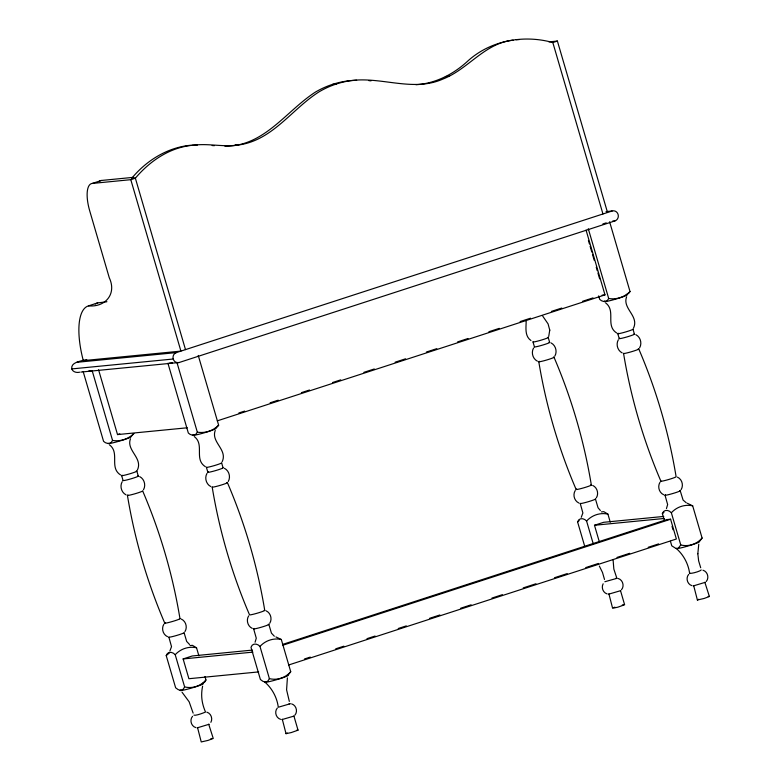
<?xml version="1.0" encoding="UTF-8"?>
<svg xmlns="http://www.w3.org/2000/svg" width="781" height="781" viewBox="0 0 781 781"><rect width="100%" height="100%" fill="white"/><g stroke="black" fill="none" stroke-linecap="round" stroke-linejoin="round"><path stroke-width="1.17" d="M613.075 559.635L613.846 569.095L616.892 578.35L604.875 581.728M697.823 553.768L698.761 544.23M130.476 438.737C125.926 450.442 143.206 457.92 137.368 470.074M215.244 430.458C210.704 442.173 227.974 449.641 222.136 461.796M626.616 296.8C622.067 308.505 639.346 315.983 633.498 328.137M202.621 686.167C200.688 695.129 201.742 703.417 205.53 712.018C202.464 713.395 195.523 715.865 193.913 715.152M287.398 677.888L286.588 689.828L289.331 701.406M548.731 336.406L549.765 329.982M210.87 722.327C212.959 718.618 210.987 713.365 206.848 712.165M603.147 583.778C601.058 587.488 603.03 592.75 607.169 593.941M122.227 481.662C119.581 486.124 121.358 492.528 126.044 494.842M143.47 489.775C146.115 485.304 144.339 478.899 139.653 476.586M206.994 473.384C204.358 477.845 206.125 484.249 210.811 486.563M228.247 481.496C230.883 477.025 229.116 470.631 224.43 468.307M533.589 347.994C530.953 352.456 532.72 358.86 537.406 361.183M554.832 356.107C557.478 351.645 555.711 345.241 551.025 342.918M618.367 339.715C615.721 344.187 617.498 350.581 622.184 352.905M639.61 347.828C642.255 343.367 640.479 336.962 635.793 334.639M163.903 624.156C161.169 628.354 162.917 634.641 167.524 636.681M184.941 631.614C187.674 627.416 185.927 621.129 181.319 619.089M248.67 615.877C245.947 620.075 247.684 626.362 252.302 628.412M269.709 623.336C272.442 619.138 270.704 612.851 266.087 610.81M575.265 490.488C572.541 494.685 574.279 500.972 578.897 503.023M596.303 497.946C599.037 493.758 597.299 487.461 592.681 485.421M660.043 482.209C657.309 486.407 659.047 492.704 663.665 494.744M681.081 489.677C683.814 485.479 682.067 479.183 677.449 477.142M184.628 686.909L183.31 689.086L181.065 690.531L178.117 689.594L175.637 687.788L166.216 655.591C167.564 651.061 172.64 651.686 175.208 654.712L184.628 686.909C192.487 688.862 200.688 686.06 205.959 679.978L204.944 676.531M205.959 679.978L204.642 682.155L202.396 683.6A12.057 0.908 -16.3 0 1 191.804 687.993A12.057 0.908 -16.3 0 1 181.007 689.828M269.396 678.63L268.078 680.817L265.833 682.252L262.894 681.315L260.405 679.509L250.994 647.312C252.341 642.783 257.408 643.407 259.985 646.434L269.396 678.63C277.255 680.583 285.465 677.781 290.727 671.699L281.316 639.502L275.937 636.925M290.727 671.699L288.287 674.94M664.377 520.546L662.356 513.644C663.704 509.124 668.77 509.739 671.348 512.766L680.768 544.972L678.328 548.203L675.916 548.438L671.777 545.841L670.43 541.243M687.3 503.257L692.679 505.834L702.099 538.041L699.659 541.272M584.647 546.075L577.589 521.923C578.936 517.403 584.003 518.018 586.58 521.044L593.306 544.045M192.536 716.333C189.383 719.926 191.16 726.291 195.806 727.599M277.314 708.055C274.151 711.647 275.937 718.022 280.574 719.33M294.886 715.162C298.039 711.569 296.263 705.194 291.616 703.886M621.481 589.772C624.634 586.18 622.857 579.814 618.21 578.506M688.676 574.386C685.513 577.979 687.3 584.354 691.946 585.662M706.249 581.494C709.412 577.901 707.625 571.536 702.978 570.228M255.075 642.226L256.275 638.194L253.659 628.9M666.447 508.558L667.638 504.536L665.022 495.242M88.77 370.965L92.148 370.633L112.552 440.435C110.99 444.565 106.196 444.047 103.561 441.314L83.157 371.512M176.916 362.364L197.329 432.157C195.758 436.296 190.964 435.769 188.338 433.035L167.925 363.233M198.247 355.433L218.651 425.225L216.093 428.047M588.278 228.696L608.692 298.488C607.12 302.628 602.327 302.101 599.701 299.367L598.676 295.882M609.61 221.765L630.023 291.557L628.617 293.461L626.323 294.73M169.907 650.963L171.517 646.639L168.881 637.179M581.269 517.295L582.88 512.971L580.254 503.52M190.398 145.53C168.471 148.273 149.356 161.618 135.367 178.195L131.511 178.566C147.326 159.295 170.561 145.491 195.894 144.954C209.21 143.645 222.556 146.818 235.842 145.286C271.583 142.074 291.245 109.36 319.204 91.758A97.195 90.118 84.4 0 1 336.386 83.997A97.195 90.118 84.4 0 1 354.72 80.209C384.154 77.69 414.506 91.797 442.993 79.018C468.17 69.284 484.64 43.082 513.097 40.192M702.099 538.041C696.828 544.123 688.617 546.925 680.768 544.972M166.216 655.591L169.389 652.906M175.208 654.712C180.596 648.806 188.699 646.053 196.539 647.781L198.891 655.825M259.985 646.434C265.374 640.537 273.467 637.774 281.316 639.502M577.589 521.923L579.17 520.576M586.58 521.044C591.969 515.148 600.062 512.395 607.911 514.113L610.264 522.167M662.356 513.644L663.938 512.307M671.348 512.766C676.736 506.869 684.839 504.116 692.679 505.834M131.325 436.325L133.883 433.504C128.299 439.078 120.362 441.763 112.552 440.435M218.651 425.225C213.067 430.8 205.139 433.484 197.329 432.157M630.023 291.557C624.439 297.141 616.502 299.816 608.692 298.488M197.525 727.511L201.244 741.95L208.078 740.388L213.252 738.455L208.712 724.251M282.292 719.233L286.022 733.671L291.264 732.568L298.03 730.176L293.9 715.982M293.91 716.109L281.902 719.604M608.887 593.843L612.616 608.282L617.859 607.179L624.624 604.787L620.495 590.592M620.505 590.719L608.497 594.214M690.043 573.205C691.117 573.957 700.459 571.223 701.24 569.954M693.665 585.574L697.384 600.003L704.208 598.441L709.392 596.508L704.852 582.314M607.52 212.491L557.4 41.061L552.821 42.545C523.885 34.471 491.171 40.3 468.444 60.449C454.103 73.902 435.827 83.518 415.941 84.729M287.193 732.968L286.022 733.671M698.556 599.3L697.384 600.003M613.788 607.579L614.901 607.159M83.762 360.051C79.623 361.603 70.768 362.462 71.754 368.925C72.848 372.088 76.763 372.967 79.701 372.195M190.037 645.575L192.448 645.34L196.539 647.781M601.399 511.906L603.811 511.672L607.911 514.113M92.265 183.437L130.798 179.679L180.919 351.108L83.303 360.637A59.444 21.819 72 0 1 88.536 305.869C105.21 307.431 116.984 294.076 109.272 277.743L89.698 210.811A27.56 10.114 72 0 1 92.265 183.437L101.403 180.47L133.688 177.316M131.511 178.566L133.795 177.824M130.798 179.679L135.367 178.195L185.497 349.615M88.536 305.869L97.674 302.901L106.899 301.739M83.303 360.637L86.74 359.524M76.811 362.306L176.35 352.592L612.099 211.007A5.164 4.793 84.4 0 1 618.113 214.463A5.164 4.793 84.4 0 1 614.989 220.896L179.249 362.482L80.912 372.078M602.873 223.952L606.241 222.858M98.572 369.813L117.521 434.587L119.805 433.845M238.879 412.964L244.668 411.089M270.128 402.811L278.231 400.175M301.378 392.658L309.481 390.022M332.628 382.505L340.731 379.869M363.878 372.352L374.294 368.964M395.127 362.199L405.544 358.811M426.377 352.046L436.794 348.658M457.627 341.893L468.044 338.505M488.877 331.74L499.293 328.352M520.126 321.577L530.543 318.199M551.376 311.424L561.793 308.046M582.616 301.271L593.033 297.893M217.274 420.861L604.992 294.876L586.053 230.102M258.677 671.904L188.904 678.718L183.125 658.939L192.263 655.972L252.409 650.095M599.252 541.565L594.487 525.271L603.625 522.304L663.772 516.436M282.497 644.462L666.74 519.609L670.596 519.228L676.375 539.007L288.658 664.992M282.878 645.213L670.596 519.228M304.483 658.969L310.272 657.094M335.732 648.816L343.835 646.19M366.982 638.663L375.085 636.037M398.232 628.51L406.335 625.884M429.482 618.357L439.898 614.969M460.731 608.204L471.148 604.816M491.971 598.051L502.388 594.663M523.221 587.898L535.961 583.758M554.471 577.745L567.201 573.605M585.721 567.592L598.451 563.452M616.97 557.439L629.701 553.299M648.22 547.286L658.637 543.898M356.644 80.248L350.874 80.589A97.195 90.118 84.4 0 0 332.53 84.377A97.195 90.118 84.4 0 0 315.348 92.129C285.807 111.253 264.115 146.701 224.85 146.164M622.272 605.021L623.394 604.777M210.909 738.68L212.032 738.445M615.662 578.35L616.883 578.233M708.162 596.508L709.382 596.381M289.068 703.73L290.298 703.74L278.29 707.235C277.06 697.677 272.286 688.617 265.032 682.252M296.8 730.167L298.02 730.05M548.965 41.881L557.4 41.061M332.53 84.368L336.386 83.997M445.365 76.587L449.221 76.206M235.11 144.905L238.966 144.524M606.027 211.592L612.099 211.007M612.558 221.13L614.989 220.896M602.102 295.159L604.992 294.876M71.754 368.925L173.226 359.016A5.164 4.793 84.4 0 0 179.249 362.482M169.047 363.126L172.416 362.804M117.521 434.587L187.284 427.783M594.487 525.271L664.25 518.467M183.125 658.939L252.888 652.125M192.038 145.334L197.359 145.081M516.134 39.694L519.306 39.577M693.274 585.935L705.272 582.314M197.134 727.882L209.132 724.251M212.139 145.53L214.384 145.676M368.876 80.638L371.043 80.843M686.255 502.788L683.072 500.045L680.192 490.653M274.326 636.212L271.446 633.147L268.83 624.322M189.558 644.491L186.669 641.426L184.062 632.6A7.976 0.596 -16.3 0 1 176.516 635.5A7.976 0.596 -16.3 0 1 168.872 637.023M600.384 510.53L598.041 507.757L595.425 498.932M616.717 333.018C605.08 325.628 616.248 310.838 605.626 302.911M205.354 466.687C193.717 459.296 204.886 444.506 194.254 436.569M120.577 474.965C108.949 467.575 120.108 452.785 109.486 444.848M530.943 340.526C524.354 335.898 526.218 327.18 526.15 321.108M676.405 548.584C683.648 554.959 688.422 564.009 689.652 573.576M182.012 692.171L189.148 701.797L193.132 713.131M599.33 566.04L602.512 572.512L604.504 579.463M542.717 316.1L548.077 323.89L549.775 330.217M638.741 348.902C656.304 389.768 668.858 432.762 676.102 476.644A7.976 0.596 -16.3 0 1 668.556 479.544A7.976 0.596 -16.3 0 1 660.911 481.067M660.921 481.233C643.368 440.367 630.804 397.363 623.57 353.481M553.973 357.181C571.526 398.046 584.09 441.04 591.324 484.923M576.153 489.502C558.591 448.636 546.036 405.642 538.792 361.759M227.378 482.56C244.931 523.426 257.496 566.43 264.73 610.312M164.781 623.17C147.228 582.304 134.664 539.31 127.43 495.427M700.694 567.738L698.624 560.817L697.814 553.622M552.821 42.545L602.952 213.974M632.961 329.123L634.406 334.063M617.781 333.702L619.226 338.651M588.415 240.45L589.44 243.945M590.114 246.269L591.822 252.087M592.496 254.411L594.195 260.229M596.245 267.209L597.26 270.704M597.943 273.028L599.642 278.846M672.041 526.433L673.007 529.733M548.184 337.402L549.639 342.342M533.013 341.98L534.458 346.92M223.044 467.731L221.589 462.782A7.976 0.596 -16.3 0 1 214.053 465.681A7.976 0.596 -16.3 0 1 206.409 467.204M206.418 467.37L207.863 472.31M136.821 471.06L138.266 476.01M121.651 475.639L123.095 480.588M212.198 487.149C219.441 531.031 232.006 574.025 249.559 614.891A7.976 0.596 -16.3 0 0 259.175 612.616A7.976 0.596 -16.3 0 0 264.203 610.312M179.962 618.591C172.728 574.709 160.164 531.705 142.611 490.839A7.976 0.596 -16.3 0 1 134.068 494.031A7.976 0.596 -16.3 0 1 127.928 494.959M95.302 304.014A59.444 21.819 72 0 1 97.674 302.901M99.011 181.622A27.56 10.114 72 0 1 101.403 180.47M173.226 359.016A5.164 4.793 84.4 0 1 176.35 352.592M287.964 675.331A12.057 0.908 -16.3 0 1 276.572 679.714A12.057 0.908 -16.3 0 1 265.013 682.008M214.96 428.398A12.057 0.908 -16.3 0 1 204.368 432.781A12.057 0.908 -16.3 0 1 193.571 434.617M222.507 467.731A7.976 0.596 -16.3 0 1 215.497 470.631A7.976 0.596 -16.3 0 1 208.361 471.851M268.303 624.322A7.976 0.596 -16.3 0 1 261.293 627.221A7.976 0.596 -16.3 0 1 254.147 628.441M226.851 482.56A7.976 0.596 -16.3 0 1 220.838 485.167A7.976 0.596 -16.3 0 1 212.188 486.983M136.294 471.06A7.976 0.596 -16.3 0 1 129.285 473.96A7.976 0.596 -16.3 0 1 122.139 475.18M137.739 476A7.976 0.596 -16.3 0 1 131.725 478.607A7.976 0.596 -16.3 0 1 123.076 480.432M179.435 618.581A7.976 0.596 -16.3 0 1 172.425 621.491A7.976 0.596 -16.3 0 1 165.279 622.701M130.983 436.677A12.057 0.908 -16.3 0 1 119.591 441.06A12.057 0.908 -16.3 0 1 108.042 443.354M698.526 541.663A12.057 0.908 -16.3 0 1 689.447 545.597A12.057 0.908 -16.3 0 1 676.385 548.35M627.123 294.74A12.057 0.908 -16.3 0 1 614.217 299.553A12.057 0.908 -16.3 0 1 604.943 300.958M633.879 334.063A7.976 0.596 -16.3 0 1 626.86 336.962A7.976 0.596 -16.3 0 1 619.723 338.183M679.665 490.653A7.976 0.596 -16.3 0 1 672.656 493.563A7.976 0.596 -16.3 0 1 665.51 494.773M632.971 329.279A7.976 0.596 -16.3 0 1 623.433 332.579A7.976 0.596 -16.3 0 1 618.279 333.243M638.214 348.902A7.976 0.596 -16.3 0 1 632.2 351.509A7.976 0.596 -16.3 0 1 623.55 353.324M595.434 499.098A7.976 0.596 -16.3 0 1 586.882 502.124A7.976 0.596 -16.3 0 1 580.234 503.354M547.657 337.392A7.976 0.596 -16.3 0 1 541.643 339.999A7.976 0.596 -16.3 0 1 533.003 341.824M549.102 342.342A7.976 0.596 -16.3 0 1 543.098 344.948A7.976 0.596 -16.3 0 1 534.448 346.764M553.446 357.171A7.976 0.596 -16.3 0 1 546.427 360.08A7.976 0.596 -16.3 0 1 539.29 361.291M590.797 484.923A7.976 0.596 -16.3 0 1 583.788 487.822A7.976 0.596 -16.3 0 1 576.642 489.043"/></g></svg>
